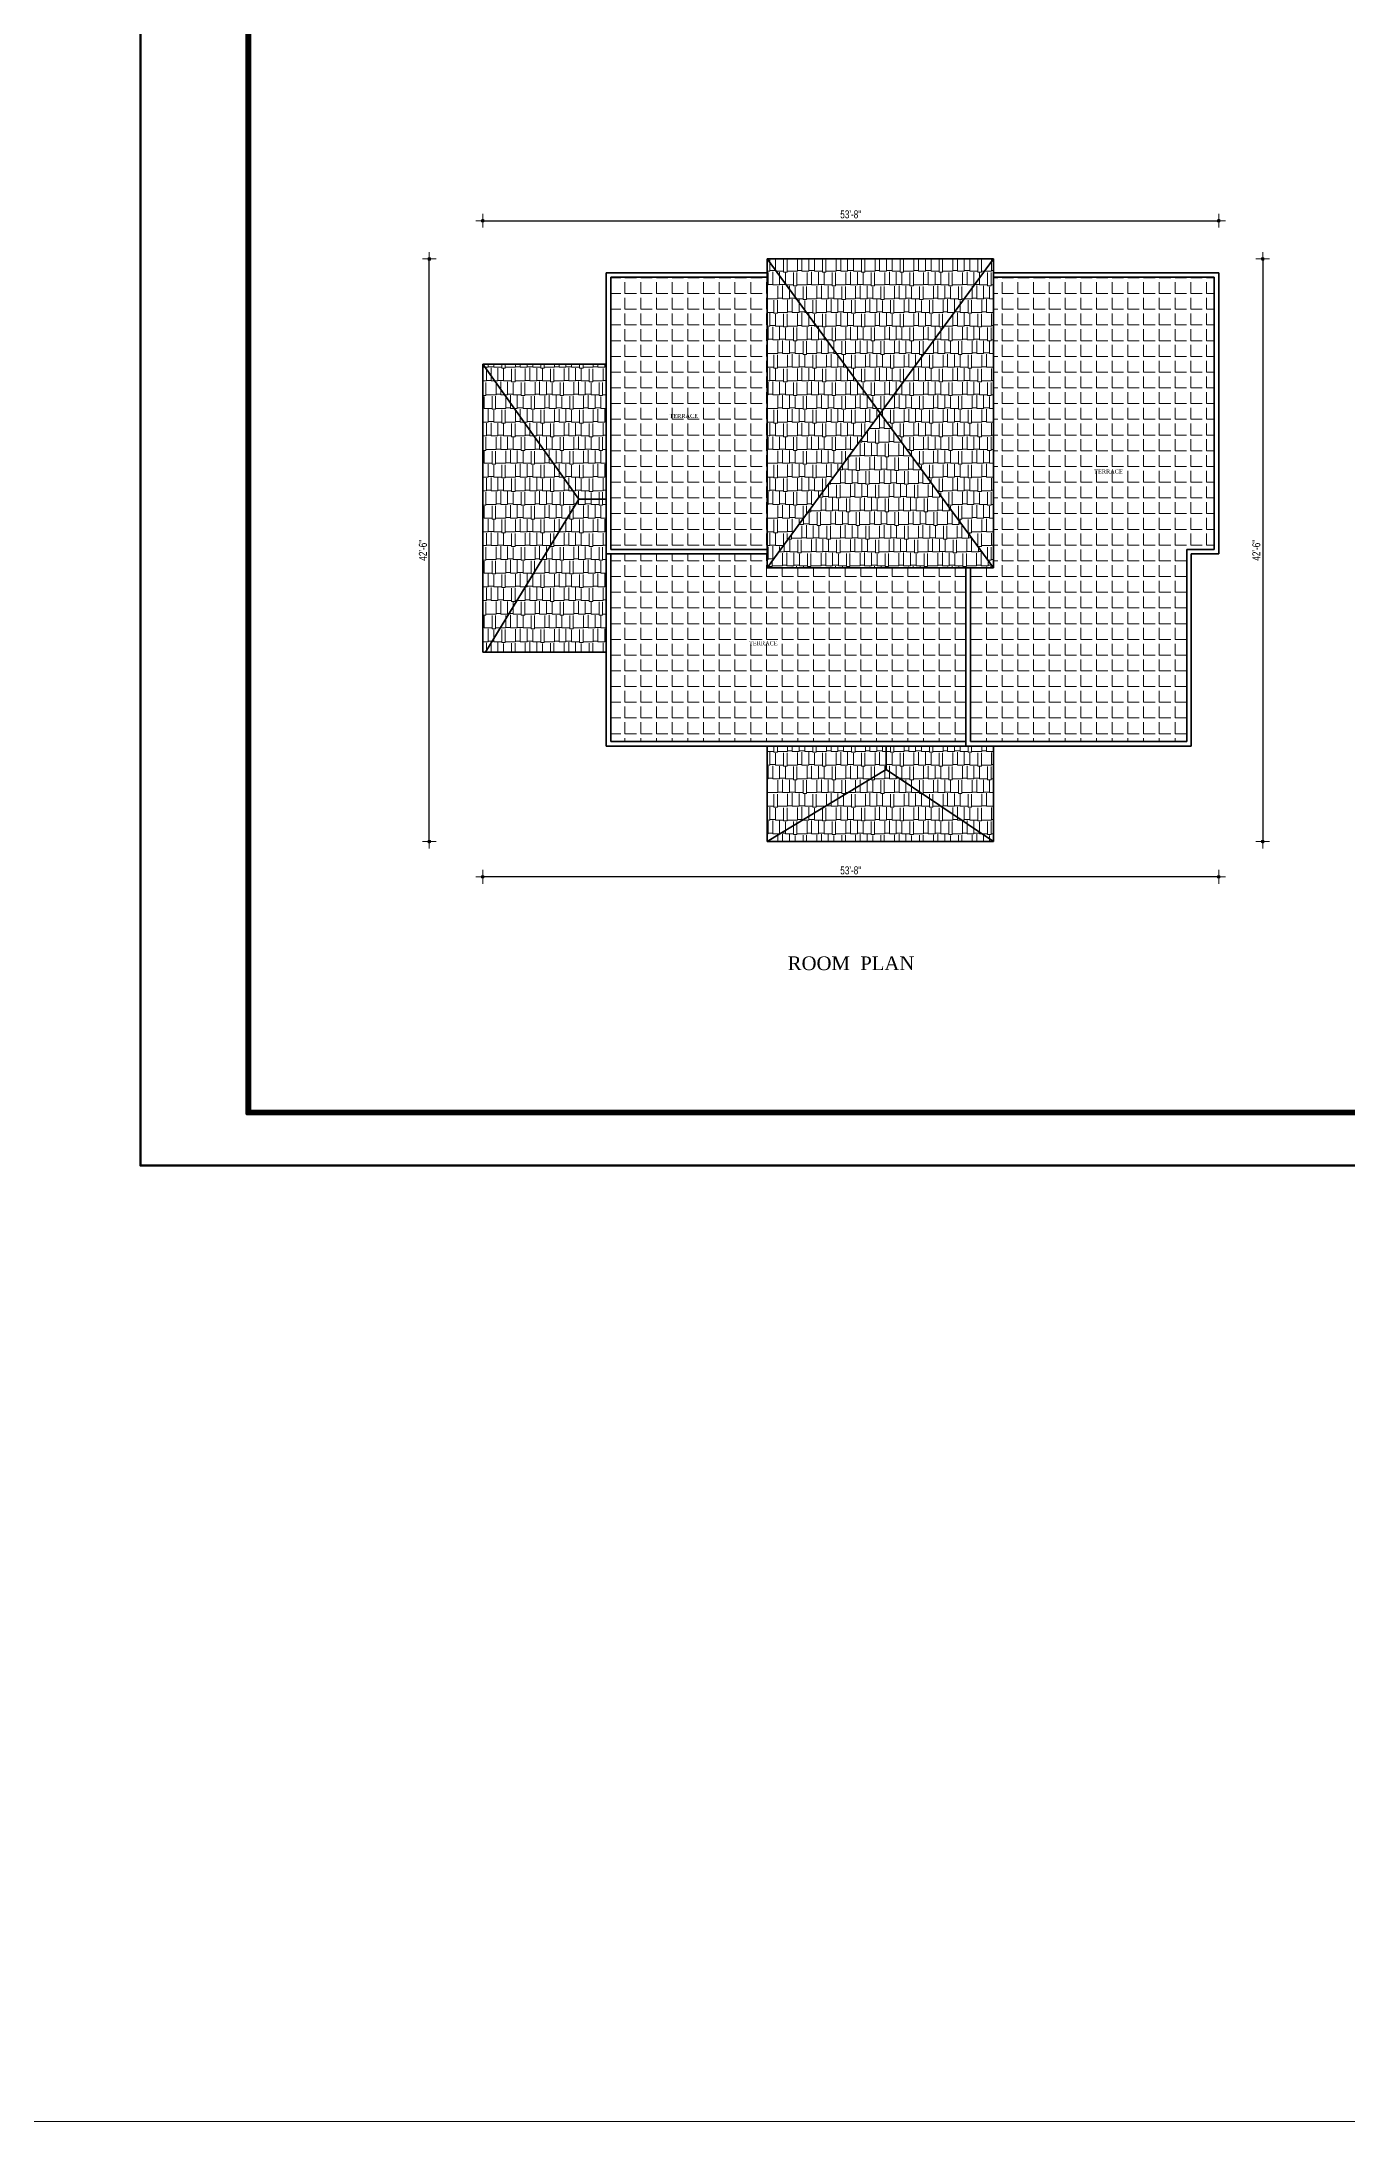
# Model space of a CAD drawing. Header units: inches. Extents: x 108286 to 1018414, y -1240248 to 57686.
# Drawn here: x 505860 to 507003, y -618277 to -616458 of the extents above; entities that cross this region are included whole.
import ezdxf

# ---------------------------------------------------------------- set-up
doc = ezdxf.new("R2010")
doc.units = ezdxf.units.IN
doc.header["$MEASUREMENT"] = 0
for name, color, linetype, lineweight in [('DIMENSION', 142, 'Continuous', 13), ('dimentions', 123, 'Continuous', 9), ('ELEVATION', 31, 'Continuous', 25), ('HACTH', 8, 'Continuous', 5), ('SHEETS', 7, 'Continuous', 60), ('TEXT', 231, 'Continuous', 20), ('WALL', 8, 'Continuous', 35)]:
    doc.layers.add(name, color=color, linetype=linetype, lineweight=lineweight)
doc.styles.add('7 INCH', font='swisscl.ttf', dxfattribs={"height": 7})
doc.styles.add('7 INCH str', font='times.ttf', dxfattribs={"height": 6})
doc.dimstyles.new('7 INCH', dxfattribs={"dimscale": 0, "dimtxt": 7, "dimasz": 1, "dimexe": 2, "dimexo": 9, "dimgap": 2, "dimtad": 1, "dimdec": 0, "dimzin": 3, "dimdsep": 46, "dimlunit": 4, "dimtxsty": '7 INCH', "dimblk": 'DIM', "dimcen": 3, "dimdle": 3, "dimse1": 1, "dimse2": 1, "dimclrd": 256, "dimclre": 256, "dimclrt": 7, "dimadec": 1, "dimazin": 2, "dimtfac": 1, "dimtdec": 0, "dimtix": 1, "dimtofl": 0, "dimtmove": 2, "dimatfit": 3, "dimldrblk": 'ARW', "dimfxl": 2, "dimfrac": 2, "dimtolj": 2, "dimtzin": 0, "dimarcsym": 0})
pattern_1 = [(0, (219.34, -7250.74), (0, 13.75), [10, -3.75]), (90, (219.34, -7250.74), (-13.75, 8e-16), [10, -3.75])]
pattern_2 = [(0, (27.388, -7250.74), (25.5, 12), [6, -5, 7, -3, 9, -4]), (0, (33.388, -7250.24), (25.5, 12), [5, -19, 4, -6]), (0, (45.388, -7251.49), (25.5, 12), [3, -31]), (90, (27.388, -7250.74), (-8.5, 12), [11.5, -36.5]), (90, (33.388, -7250.74), (-8.5, 12), [11.25, -36.75]), (90, (38.388, -7250.74), (-8.5, 12), [10.5, -37.5]), (90, (45.388, -7251.49), (-8.5, 12), [11.5, -36.5]), (90, (48.388, -7251.49), (-8.5, 12), [11.5, -36.5]), (90, (57.388, -7250.74), (-8.5, 12), [11, -37])]

# ---------------------------------------------------------------- blocks, each defined once
blk = doc.blocks.new('DIM')
at = {"layer": 'DIMENSION'}
h = blk.add_hatch(color=256, dxfattribs=at)
h.paths.add_polyline_path([(0, 1.3), (0, 0), (1.3, 0, 0.414214)])
h.paths.add_polyline_path([(1.3, 0), (0, 0), (0, -1.3, 0.414214)])
h.paths.add_polyline_path([(0, 0), (-1.3, 0, 0.414214), (0, -1.3)])
h.paths.add_polyline_path([(0, 1.3, 0.414214), (-1.3, 0), (0, 0)])
for p, q in [((-6, 0), (6, 0)), ((0, 6), (0, -6))]:
    blk.add_line(p, q, dxfattribs=at)
blk.add_circle((0, 0), 1.28, dxfattribs=at)
blk = doc.blocks.new('*D869')
at = {"layer": 'Defpoints', "color": 0, "ltscale": 15}
for p in [(506890.1, -616614.6), (506890.1, -616660), (506246.1, -616740.1)]:
    blk.add_point(p, dxfattribs=at)
at = {"layer": 'dimentions', "lineweight": -2, "ltscale": 15}
blk.add_line((506247.1, -616614.6), (506889.1, -616614.6), dxfattribs=at)
at = {"layer": 'dimentions', "lineweight": -2, "ltscale": 15, "rotation": 180}
blk.add_blockref('DIM', (506246.1, -616614.6), dxfattribs=at)
at = {"layer": 'dimentions', "lineweight": -2, "ltscale": 15}
blk.add_blockref('DIM', (506890.1, -616614.6), dxfattribs=at)
at = {"layer": 'dimentions', "color": 7, "ltscale": 15, "insert": (506568.1, -616609), "char_height": 7, "attachment_point": 5, "style": '7 INCH'}
blk.add_mtext('\\A2;53\'-8"', dxfattribs=at)
blk = doc.blocks.new('ARW')
at = {"layer": 'DIMENSION'}
blk.add_lwpolyline([(-0.5, 0, 0, 3, 0), (-5.5, 0, 0, 0, 0), (-0.5, 0, 0, 0, 0)], format="xyseb", dxfattribs=at)
blk = doc.blocks.new('*D870')
at = {"layer": 'Defpoints', "color": 0, "ltscale": 15}
for p in [(506692.9, -616648), (506692.9, -617157.6), (506928.6, -617157.6)]:
    blk.add_point(p, dxfattribs=at)
at = {"layer": 'dimentions', "lineweight": -2, "ltscale": 15}
blk.add_line((506928.6, -616649), (506928.6, -617156.6), dxfattribs=at)
for p, rotation in [((506928.6, -616648), 90), ((506928.6, -617157.6), 270)]:
    blk.add_blockref('DIM', p, dxfattribs=dict(at, rotation=rotation))
at = {"layer": 'dimentions', "color": 7, "ltscale": 15, "insert": (506923, -616902.8), "char_height": 7, "attachment_point": 5, "rotation": 90, "style": '7 INCH'}
blk.add_mtext('\\A2;42\'-6"', dxfattribs=at)
blk = doc.blocks.new('*D871')
at = {"layer": 'Defpoints', "color": 0, "ltscale": 15}
for p in [(506890.1, -616906), (506246.1, -616992), (506246.1, -617188.4)]:
    blk.add_point(p, dxfattribs=at)
at = {"layer": 'dimentions', "lineweight": -2, "ltscale": 15}
blk.add_line((506889.1, -617188.4), (506247.1, -617188.4), dxfattribs=at)
at = {"layer": 'dimentions', "lineweight": -2, "ltscale": 15, "rotation": 180}
blk.add_blockref('DIM', (506246.1, -617188.4), dxfattribs=at)
at = {"layer": 'dimentions', "lineweight": -2, "ltscale": 15}
blk.add_blockref('DIM', (506890.1, -617188.4), dxfattribs=at)
at = {"layer": 'dimentions', "color": 7, "ltscale": 15, "insert": (506568.1, -617182.8), "char_height": 7, "attachment_point": 5, "style": '7 INCH'}
blk.add_mtext('\\A2;53\'-8"', dxfattribs=at)
blk = doc.blocks.new('*D872')
at = {"layer": 'Defpoints', "color": 0, "ltscale": 15}
for p in [(506199.4, -616648), (506495.1, -616648), (506495.1, -617157.6)]:
    blk.add_point(p, dxfattribs=at)
at = {"layer": 'dimentions', "lineweight": -2, "ltscale": 15}
blk.add_line((506199.4, -617156.6), (506199.4, -616649), dxfattribs=at)
for p, rotation in [((506199.4, -616648), 90), ((506199.4, -617157.6), 270)]:
    blk.add_blockref('DIM', p, dxfattribs=dict(at, rotation=rotation))
at = {"layer": 'dimentions', "color": 7, "ltscale": 15, "insert": (506193.8, -616902.8), "char_height": 7, "attachment_point": 5, "rotation": 90, "style": '7 INCH'}
blk.add_mtext('\\A2;42\'-6"', dxfattribs=at)

msp = doc.modelspace()

# ---------------------------------------------------------------- hatches: boundary and pattern name
at = {"layer": 'dimentions', "lineweight": 5, "ltscale": 15}
h = msp.add_hatch(dxfattribs=at)
h.set_pattern_fill('AR-RSHKE', color=251, style=0)
h.set_pattern_definition(pattern_2)
h.paths.add_polyline_path([(506692.9, -616648), (506495.1, -616648), (506594, -616783)])
h = msp.add_hatch(dxfattribs=at)
h.set_pattern_fill('AR-RSHKE', color=251, style=0)
h.set_pattern_definition(pattern_2)
h.paths.add_polyline_path([(506594, -616783), (506495.1, -616648), (506495.1, -616918)])
h = msp.add_hatch(dxfattribs=at)
h.set_pattern_fill('AR-RSHKE', color=251, style=0)
h.set_pattern_definition(pattern_2)
h.paths.add_polyline_path([(506692.9, -616648), (506594, -616783), (506692.9, -616918)])
h = msp.add_hatch(dxfattribs=at)
h.set_pattern_fill('AR-RSHKE', color=251, style=0)
h.set_pattern_definition(pattern_2)
h.paths.add_polyline_path([(506246.1, -616740.1), (506246.1, -616992), (506248.7, -616992), (506330.1, -616858)])
h = msp.add_hatch(dxfattribs=at)
h.set_pattern_fill('AR-RSHKE', color=251, style=0)
h.set_pattern_definition(pattern_2)
h.paths.add_polyline_path([(506354.1, -616740.1), (506246.1, -616740.1), (506330.1, -616858), (506354.1, -616858)])
h = msp.add_hatch(dxfattribs=at)
h.set_pattern_fill('AR-RSHKE', color=251, style=0)
h.set_pattern_definition([(0, (-317.223, -6512.295), (25.5, 12), [6, -5, 7, -3, 9, -4]), (0, (-311.223, -6511.795), (25.5, 12), [5, -19, 4, -6]), (0, (-299.223, -6513.045), (25.5, 12), [3, -31]), (90, (-317.223, -6512.295), (-8.5, 12), [11.5, -36.5]), (90, (-311.223, -6512.295), (-8.5, 12), [11.25, -36.75]), (90, (-306.223, -6512.295), (-8.5, 12), [10.5, -37.5]), (90, (-299.223, -6513.045), (-8.5, 12), [11.5, -36.5]), (90, (-296.223, -6513.045), (-8.5, 12), [11.5, -36.5]), (90, (-287.223, -6512.295), (-8.5, 12), [11, -37])])
h.paths.add_polyline_path([(506594, -616783), (506495.1, -616918), (506692.9, -616918)])
h = msp.add_hatch(dxfattribs=at)
h.set_pattern_fill('AR-RSHKE', color=251, style=0)
h.set_pattern_definition(pattern_2)
h.paths.add_polyline_path([(506354.1, -616858), (506330.1, -616858), (506248.7, -616992), (506354.1, -616992)])
h = msp.add_hatch(dxfattribs=at)
h.set_pattern_fill('AR-RSHKE', color=251, style=0)
h.set_pattern_definition(pattern_2)
h.paths.add_polyline_path([(506599.2, -617094.6), (506599.2, -617074), (506495.1, -617074), (506495.1, -617157.6)])
h = msp.add_hatch(dxfattribs=at)
h.set_pattern_fill('AR-RSHKE', color=251, style=0)
h.set_pattern_definition(pattern_2)
h.paths.add_polyline_path([(506692.9, -617074), (506599.2, -617074), (506599.2, -617094.6), (506692.9, -617157.6)])
h = msp.add_hatch(dxfattribs=at)
h.set_pattern_fill('AR-RSHKE', color=251, style=0)
h.set_pattern_definition(pattern_2)
h.paths.add_polyline_path([(506599.2, -617094.6), (506495.1, -617157.6), (506692.9, -617157.6)])
at = {"layer": 'HACTH', "ltscale": 15}
h = msp.add_hatch(dxfattribs=at)
h.set_pattern_fill('ANGLE', color=256, scale=50, style=0)
h.set_pattern_definition(pattern_1)
h.paths.add_polyline_path([(506495.1, -616664), (506358.1, -616664), (506358.1, -616902), (506495.1, -616902)])
h.paths.add_polyline_path([(506408.6, -616782.6), (506434.3, -616782.6), (506434.3, -616788.1), (506408.6, -616788.1)], flags=24)
h = msp.add_hatch(dxfattribs=at)
h.set_pattern_fill('ANGLE', color=256, scale=50, style=0)
h.set_pattern_definition(pattern_1)
h.paths.add_polyline_path([(506886.1, -616664), (506692.9, -616664), (506692.9, -616918), (506672.9, -616918), (506672.9, -617070), (506862.1, -617070), (506862.1, -616902), (506886.1, -616902)])
h.paths.add_polyline_path([(506780.2, -616831.2), (506805.9, -616831.2), (506805.9, -616836.7), (506780.2, -616836.7)], flags=24)
h = msp.add_hatch(dxfattribs=at)
h.set_pattern_fill('ANGLE', color=256, scale=50, style=0)
h.set_pattern_definition(pattern_1)
h.paths.add_polyline_path([(506668.9, -616918), (506495.1, -616918), (506495.1, -616906), (506358.1, -616906), (506358.1, -617070), (506668.9, -617070)])
h.paths.add_polyline_path([(506478.2, -616981.4), (506503.9, -616981.4), (506503.9, -616986.9), (506478.2, -616986.9)], flags=24)

# ---------------------------------------------------------------- linework, layer by layer
at = {"layer": 'dimentions', "ltscale": 15}
for points in [[(501645.3, -614596), (510284.2, -614596), (510284.2, -618276.9), (501645.3, -618276.9)], [(506692.9, -616648), (506495.1, -616648), (506594, -616783)], [(506594, -616783), (506495.1, -616648), (506495.1, -616918)], [(506692.9, -616648), (506594, -616783), (506692.9, -616918)], [(506594, -616783), (506495.1, -616918), (506692.9, -616918)]]:
    msp.add_lwpolyline(points, close=True, dxfattribs=at)
at = {"layer": 'SHEETS'}
for points in [[(505946.6, -615341), (509042.6, -615341), (509042.6, -617441), (505946.6, -617441)], [(506039.6, -615386), (508997.6, -615386), (508997.6, -617396), (506039.6, -617396)], [(506040.6, -615387), (508996.6, -615387), (508996.6, -617395), (506040.6, -617395)], [(506041.6, -615388), (508995.6, -615388), (508995.6, -617394), (506041.6, -617394)], [(506042.6, -615389), (508994.6, -615389), (508994.6, -617393), (506042.6, -617393)]]:
    msp.add_lwpolyline(points, close=True, dxfattribs=at)
at = {"layer": 'WALL', "color": 0}
for p, q in [((506354.1, -616660), (506495.1, -616660)), ((506354.1, -616822), (506354.1, -616660)), ((506495.1, -616660), (506354.1, -616660)), ((506354.1, -616660), (506354.1, -616822)), ((506495.1, -616918), (506495.1, -616648)), ((506692.9, -616648), (506495.1, -616648)), ((506692.9, -616918), (506495.1, -616648)), ((506495.1, -616918), (506692.9, -616648)), ((506495.1, -616918), (506495.1, -616648)), ((506692.9, -616648), (506495.1, -616648)), ((506692.9, -616918), (506495.1, -616648)), ((506692.9, -616648), (506495.1, -616918)), ((506692.9, -616918), (506692.9, -616648)), ((506692.9, -616918), (506692.9, -616648)), ((506890.1, -616660), (506692.9, -616660)), ((506890.1, -616660), (506890.1, -616906)), ((506495.1, -616664), (506358.1, -616664)), ((506358.1, -616664), (506358.1, -616902)), ((506886.1, -616664), (506692.9, -616664)), ((506886.1, -616664), (506886.1, -616902)), ((506354.1, -616740.1), (506246.1, -616740.1)), ((506246.1, -616740.1), (506246.1, -616992)), ((506330.1, -616858), (506246.1, -616740.1)), ((506354.1, -616752.1), (506354.1, -616980)), ((506354.1, -616822), (506354.1, -617074)), ((506354.1, -616894), (506354.1, -616822)), ((506248.7, -616992), (506330.1, -616858)), ((506354.1, -616858), (506330.1, -616858)), ((506354.1, -617074), (506354.1, -616894)), ((506354.1, -616906), (506495.1, -616906)), ((506358.1, -616902), (506495.1, -616902)), ((506358.1, -616906), (506358.1, -617070)), ((506862.1, -616902), (506862.1, -617070)), ((506862.1, -616902), (506886.1, -616902)), ((506866.1, -616906), (506866.1, -617074)), ((506866.1, -616906), (506890.1, -616906)), ((506495.1, -616918), (506692.9, -616918)), ((506495.1, -616918), (506692.9, -616918)), ((506668.9, -617074), (506668.9, -616918)), ((506672.9, -617070), (506672.9, -616918)), ((506354.1, -616992), (506246.1, -616992)), ((506354.1, -617074), (506854.1, -617074)), ((506354.1, -617074), (506866.1, -617074)), ((506354.1, -617074), (506519.1, -617074)), ((506358.1, -617070), (506668.9, -617070)), ((506495.1, -617074), (506495.1, -617157.6)), ((506599.2, -617094.6), (506599.2, -617074)), ((506668.9, -617074), (506866.1, -617074)), ((506672.9, -617070), (506862.1, -617070)), ((506692.9, -617074), (506692.9, -617157.6)), ((506599.2, -617094.6), (506495.1, -617157.6)), ((506692.9, -617157.6), (506599.2, -617094.6)), ((506495.1, -617157.6), (506692.9, -617157.6))]:
    msp.add_line(p, q, dxfattribs=at)

# ---------------------------------------------------------------- texts
at = {"layer": 'ELEVATION', "color": 3, "char_height": 3.6, "width": 43.855, "attachment_point": 1, "style": '7 INCH str'}
for insert in [(506409.5, -616783.5), (506781.1, -616832.1), (506479.1, -616982.3)]:
    msp.add_mtext('TERRACE', dxfattribs=dict(at, insert=insert))
at = {"layer": 'TEXT', "style": '7 INCH str'}
msp.add_text('ROOM  PLAN', height=12, dxfattribs=at).set_placement((506513, -617270))

# ---------------------------------------------------------------- dimensions: what is measured, and where the dimension line sits
at = {"layer": 'dimentions', "ltscale": 15}
for base, p1, p2, picture, middle in [((506890.1, -616614.6), (506246.1, -616740.1), (506890.1, -616660), '*D869', (506568.1, -616609)), ((506246.1, -617188.4), (506890.1, -616906), (506246.1, -616992), '*D871', (506568.1, -617182.8))]:
    dim = msp.add_linear_dim(base=base, p1=p1, p2=p2, dimstyle='7 INCH', override={"dimscale": 1}, dxfattribs=at)
    dim.commit()
    dim.dimension.update_dxf_attribs({"geometry": picture, "text_midpoint": middle})
for base, p1, p2, picture, middle in [((506199.4, -616648), (506495.1, -617157.6), (506495.1, -616648), '*D872', (506193.8, -616902.8)), ((506928.6, -617157.6), (506692.9, -616648), (506692.9, -617157.6), '*D870', (506923, -616902.8))]:
    dim = msp.add_linear_dim(base=base, p1=p1, p2=p2, angle=90, dimstyle='7 INCH', override={"dimscale": 1}, dxfattribs=at)
    dim.commit()
    dim.dimension.update_dxf_attribs({"geometry": picture, "text_midpoint": middle})

doc.saveas('drawing.dxf')
